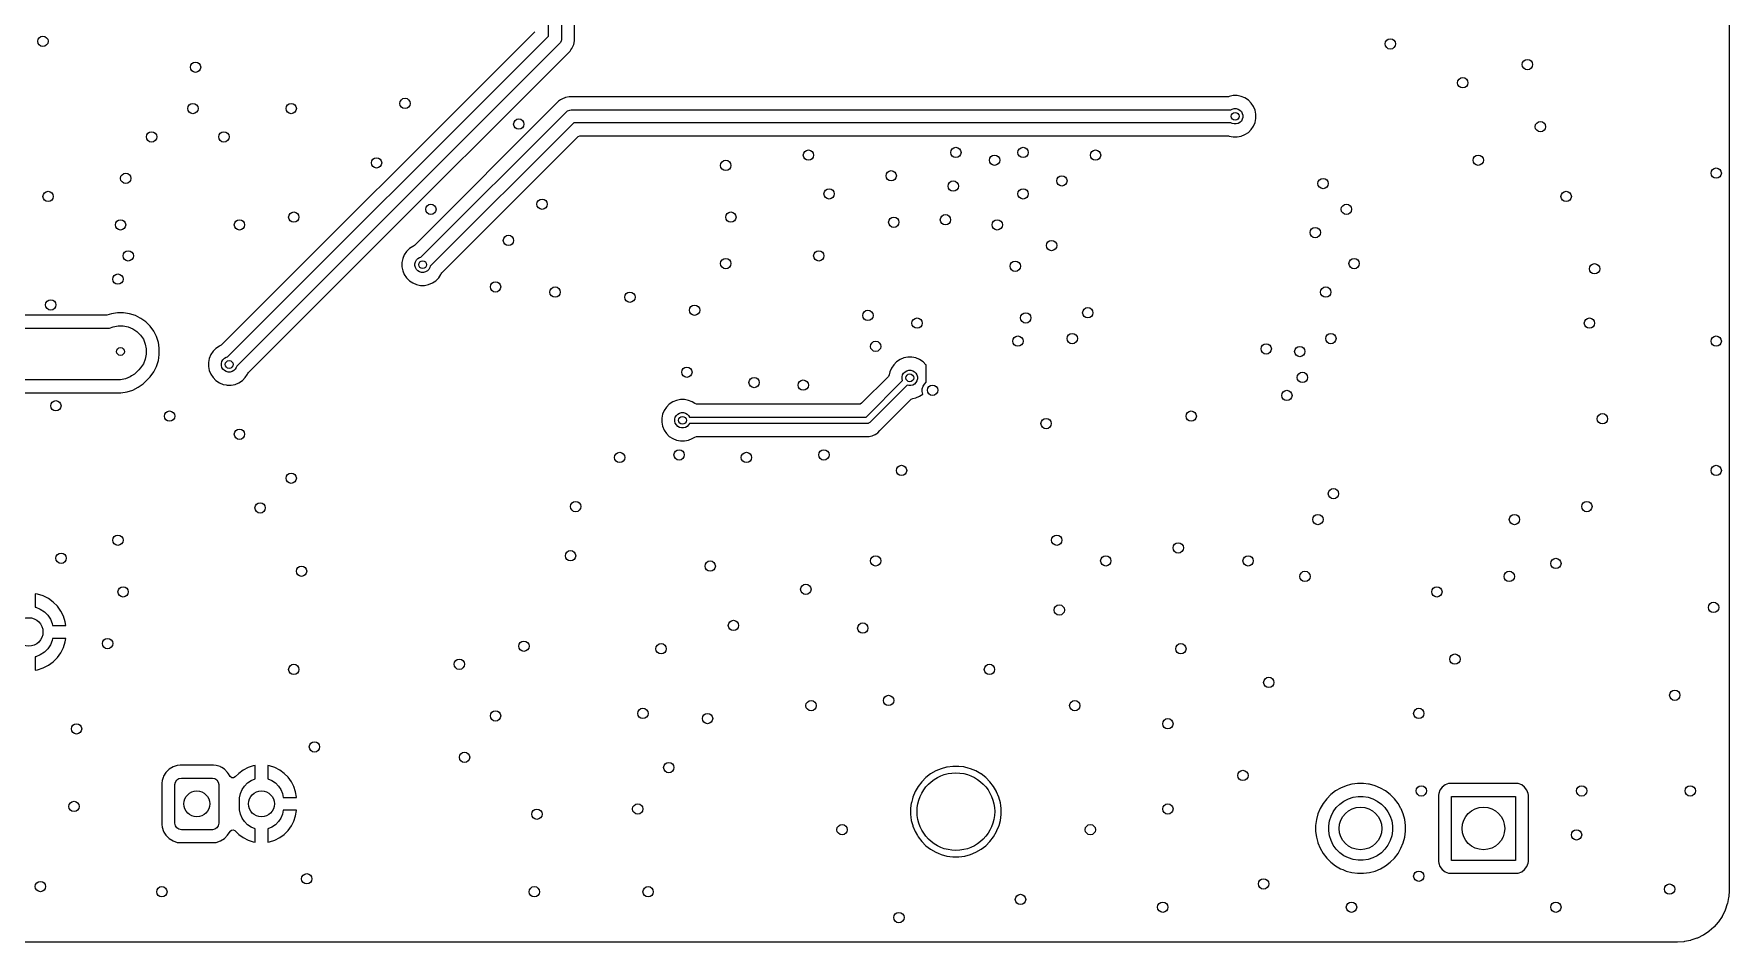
# Model space of a CAD drawing. Extents: x 2.03 to 8.88, y -5.74 to -2.97.
# Drawn here: x 6.297 to 8.878, y -5.738 to -4.355 of the extents above; entities that cross this region are included whole.
import ezdxf

# ---------------------------------------------------------------- set-up
doc = ezdxf.new("R2010")
doc.units = 0
doc.header["$MEASUREMENT"] = 0
doc.layers.add('BLACK', color=7, linetype='CONTINUOUS')

msp = doc.modelspace()

# ---------------------------------------------------------------- linework, layer by layer
at = {"layer": 'BLACK', "linetype": 'CONTINUOUS'}
for p, q in [((8.8779, -3.0513), (8.8779, -5.6593)), ((7.0807, -4.3581), (7.0807, -4.2402)), ((7.1004, -4.2442), (7.1004, -4.3622)), ((7.1201, -4.3651), (7.1201, -4.2544)), ((7.0596, -4.3514), (6.5821, -4.8289)), ((6.592, -4.8468), (7.0807, -4.3581)), ((7.0975, -4.3692), (6.606, -4.8607)), ((6.7913, -4.7032), (7.1135, -4.381)), ((7.0987, -4.3677), (7.0975, -4.3692)), ((7.0997, -4.3653), (7.0987, -4.3677)), ((7.1002, -4.3641), (7.0997, -4.3653)), ((7.1004, -4.3622), (7.1002, -4.3641)), ((7.1135, -4.381), (7.1149, -4.3789)), ((7.1149, -4.3789), (7.1161, -4.3772)), ((7.1161, -4.3772), (7.1164, -4.3766)), ((7.1164, -4.3766), (7.1167, -4.3762)), ((7.1167, -4.3762), (7.119, -4.3708)), ((7.119, -4.3708), (7.1201, -4.3651)), ((7.0961, -4.4574), (6.8766, -4.6769)), ((7.099, -4.4554), (7.0961, -4.4574)), ((7.0961, -4.4574), (7.0961, -4.4574)), ((7.101, -4.4541), (7.099, -4.4554)), ((7.1063, -4.4519), (7.101, -4.4541)), ((7.101, -4.4541), (7.101, -4.4541)), ((7.1121, -4.4508), (7.1063, -4.4519)), ((7.1063, -4.4519), (7.1063, -4.4519)), ((8.114, -4.4508), (7.1121, -4.4508)), ((8.1159, -4.4504), (8.114, -4.4508)), ((8.1168, -4.45), (8.1159, -4.4504)), ((8.1229, -4.4488), (8.1168, -4.45)), ((8.1168, -4.45), (8.1168, -4.45)), ((8.1168, -4.45), (8.1168, -4.45)), ((8.1168, -4.45), (8.1168, -4.45)), ((8.1291, -4.4488), (8.1229, -4.4488)), ((8.1229, -4.4488), (8.1229, -4.4488)), ((8.1352, -4.45), (8.1291, -4.4488)), ((8.1291, -4.4488), (8.1291, -4.4488)), ((8.1409, -4.4524), (8.1352, -4.45)), ((8.1352, -4.45), (8.1352, -4.45)), ((8.1461, -4.4558), (8.1409, -4.4524)), ((8.1409, -4.4524), (8.1409, -4.4524)), ((8.1505, -4.4602), (8.1461, -4.4558)), ((8.1461, -4.4558), (8.1461, -4.4558)), ((8.1539, -4.4654), (8.1505, -4.4602)), ((8.1505, -4.4602), (8.1505, -4.4602)), ((6.8865, -4.6948), (7.108, -4.4734)), ((7.119, -4.4902), (6.9004, -4.7088)), ((7.108, -4.4734), (7.1095, -4.4721)), ((7.1095, -4.4721), (7.1129, -4.4707)), ((7.1129, -4.4707), (7.113, -4.4707)), ((7.113, -4.4707), (7.115, -4.4705)), ((7.115, -4.4705), (8.1196, -4.4705)), ((8.1196, -4.4902), (7.119, -4.4902)), ((8.1196, -4.4705), (8.1215, -4.4694)), ((8.1215, -4.4912), (8.1196, -4.4902)), ((8.1215, -4.4694), (8.1244, -4.4686)), ((8.1244, -4.4686), (8.1275, -4.4686)), ((8.1275, -4.4686), (8.1305, -4.4694)), ((8.1305, -4.4694), (8.1332, -4.4709)), ((8.1332, -4.4897), (8.1305, -4.4912)), ((8.1332, -4.4709), (8.1354, -4.4731)), ((8.1354, -4.4875), (8.1332, -4.4897)), ((8.1354, -4.4731), (8.1369, -4.4758)), ((8.1369, -4.4848), (8.1354, -4.4875)), ((8.1369, -4.4758), (8.1377, -4.4788)), ((8.1377, -4.4819), (8.1369, -4.4848)), ((8.1377, -4.4788), (8.1377, -4.4819)), ((8.1542, -4.4662), (8.1539, -4.4654)), ((8.1539, -4.4654), (8.1539, -4.4654)), ((8.1539, -4.4952), (8.1563, -4.4895)), ((8.1563, -4.4711), (8.1542, -4.4662)), ((8.1569, -4.4742), (8.1563, -4.4711)), ((8.1563, -4.4895), (8.1575, -4.4834)), ((8.1575, -4.4772), (8.1569, -4.4742)), ((8.1575, -4.4834), (8.1575, -4.4772)), ((8.1575, -4.4772), (8.1575, -4.4772)), ((8.1575, -4.4772), (8.1575, -4.4772)), ((6.9183, -4.7187), (7.1258, -4.5113)), ((7.1258, -4.5113), (7.1282, -4.51)), ((7.1282, -4.51), (7.1292, -4.5099)), ((7.1292, -4.5099), (8.114, -4.5099)), ((8.114, -4.5099), (8.1159, -4.5102)), ((8.1159, -4.5102), (8.1168, -4.5106)), ((8.1168, -4.5106), (8.1168, -4.5106)), ((8.1168, -4.5106), (8.1168, -4.5106)), ((8.1168, -4.5106), (8.1229, -4.5118)), ((8.1244, -4.492), (8.1215, -4.4912)), ((8.1229, -4.5118), (8.1229, -4.5118)), ((8.1229, -4.5118), (8.1229, -4.5118)), ((8.1229, -4.5118), (8.1291, -4.5118)), ((8.1275, -4.492), (8.1244, -4.492)), ((8.1305, -4.4912), (8.1275, -4.492)), ((8.1291, -4.5118), (8.1352, -4.5106)), ((8.1291, -4.5118), (8.1291, -4.5118)), ((8.1352, -4.5106), (8.1409, -4.5082)), ((8.1409, -4.5082), (8.1461, -4.5048)), ((8.1461, -4.5048), (8.1505, -4.5004)), ((8.1505, -4.5004), (8.1539, -4.4952)), ((6.861, -4.6914), (6.8587, -4.6971)), ((6.8645, -4.6862), (6.861, -4.6914)), ((6.861, -4.6914), (6.861, -4.6914)), ((6.8689, -4.6818), (6.8645, -4.6862)), ((6.8645, -4.6862), (6.8645, -4.6862)), ((6.874, -4.6784), (6.8689, -4.6818)), ((6.8689, -4.6818), (6.8689, -4.6818)), ((6.875, -4.678), (6.874, -4.6784)), ((6.874, -4.6784), (6.874, -4.6784)), ((6.8766, -4.6769), (6.875, -4.678)), ((6.8818, -4.6969), (6.8845, -4.6954)), ((6.8845, -4.6954), (6.8865, -4.6948)), ((6.6239, -4.8707), (6.7913, -4.7032)), ((6.8587, -4.6971), (6.8575, -4.7032)), ((6.8575, -4.7032), (6.8575, -4.7094)), ((6.8575, -4.7094), (6.8587, -4.7155)), ((6.8587, -4.6971), (6.8587, -4.6971)), ((6.8587, -4.7155), (6.8587, -4.7155)), ((6.8587, -4.7155), (6.861, -4.7212)), ((6.861, -4.7212), (6.861, -4.7212)), ((6.861, -4.7212), (6.8645, -4.7264)), ((6.8773, -4.7048), (6.8781, -4.7018)), ((6.8773, -4.7078), (6.8773, -4.7048)), ((6.8781, -4.7108), (6.8773, -4.7078)), ((6.8781, -4.7018), (6.8796, -4.6991)), ((6.8796, -4.7135), (6.8781, -4.7108)), ((6.8796, -4.6991), (6.8818, -4.6969)), ((6.8818, -4.7157), (6.8796, -4.7135)), ((6.8845, -4.7172), (6.8818, -4.7157)), ((6.8874, -4.718), (6.8845, -4.7172)), ((6.8905, -4.718), (6.8874, -4.718)), ((6.8935, -4.7172), (6.8905, -4.718)), ((6.8962, -4.7157), (6.8935, -4.7172)), ((6.8983, -4.7135), (6.8962, -4.7157)), ((6.8999, -4.7108), (6.8983, -4.7135)), ((6.9004, -4.7088), (6.8999, -4.7108)), ((6.9135, -4.7264), (6.9169, -4.7212)), ((6.9169, -4.7212), (6.9173, -4.7203)), ((6.9173, -4.7203), (6.9183, -4.7187)), ((6.8645, -4.7264), (6.8645, -4.7264)), ((6.8645, -4.7264), (6.8689, -4.7308)), ((6.8689, -4.7308), (6.8689, -4.7308)), ((6.8689, -4.7308), (6.874, -4.7342)), ((6.874, -4.7342), (6.874, -4.7342)), ((6.874, -4.7342), (6.8798, -4.7366)), ((6.8798, -4.7366), (6.8798, -4.7366)), ((6.8798, -4.7366), (6.8859, -4.7378)), ((6.8859, -4.7378), (6.8859, -4.7378)), ((6.8859, -4.7378), (6.8859, -4.7378)), ((6.8859, -4.7378), (6.8921, -4.7378)), ((6.8921, -4.7378), (6.8982, -4.7366)), ((6.8921, -4.7378), (6.8921, -4.7378)), ((6.8982, -4.7366), (6.9039, -4.7342)), ((6.9039, -4.7342), (6.9091, -4.7308)), ((6.9091, -4.7308), (6.9135, -4.7264)), ((6.4069, -4.7834), (6.06, -4.7834)), ((6.4084, -4.7832), (6.4069, -4.7834)), ((6.4153, -4.781), (6.4084, -4.7832)), ((6.4245, -4.7795), (6.4153, -4.781)), ((6.4177, -4.8009), (6.4253, -4.7994)), ((6.4338, -4.7795), (6.4245, -4.7795)), ((6.4245, -4.7795), (6.4245, -4.7795)), ((6.4253, -4.7994), (6.433, -4.7994)), ((6.433, -4.7994), (6.4406, -4.8009)), ((6.443, -4.781), (6.4338, -4.7795)), ((6.4338, -4.7795), (6.4338, -4.7795)), ((6.4518, -4.7838), (6.443, -4.781)), ((6.4592, -4.7876), (6.4518, -4.7838)), ((6.4518, -4.7838), (6.4518, -4.7838)), ((6.4601, -4.7881), (6.4592, -4.7876)), ((6.4676, -4.7935), (6.4601, -4.7881)), ((6.4742, -4.8001), (6.4676, -4.7935)), ((6.0498, -4.8031), (6.4123, -4.8031)), ((6.4123, -4.8031), (6.4177, -4.8009)), ((6.4406, -4.8009), (6.4477, -4.8039)), ((6.4477, -4.8039), (6.4541, -4.8081)), ((6.4541, -4.8081), (6.4596, -4.8136)), ((6.4596, -4.8136), (6.4639, -4.82)), ((6.4639, -4.82), (6.4668, -4.8272)), ((6.4797, -4.8076), (6.4742, -4.8001)), ((6.4807, -4.8097), (6.4797, -4.8076)), ((6.4839, -4.8159), (6.4807, -4.8097)), ((6.4868, -4.8247), (6.4839, -4.8159)), ((6.4839, -4.8159), (6.4839, -4.8159)), ((6.4874, -4.8286), (6.4868, -4.8247)), ((6.4668, -4.85), (6.4639, -4.8571)), ((6.4668, -4.8272), (6.4683, -4.8347)), ((6.4683, -4.8424), (6.4668, -4.85)), ((6.4683, -4.8347), (6.4683, -4.8424)), ((6.4868, -4.8524), (6.4874, -4.8484)), ((6.4882, -4.8339), (6.4874, -4.8286)), ((6.4874, -4.8484), (6.4882, -4.8432)), ((6.4882, -4.8432), (6.4882, -4.8339)), ((6.5642, -4.8491), (6.563, -4.8552)), ((6.5666, -4.8433), (6.5642, -4.8491)), ((6.5642, -4.8491), (6.5642, -4.8491)), ((6.57, -4.8382), (6.5666, -4.8433)), ((6.5666, -4.8433), (6.5666, -4.8433)), ((6.5744, -4.8338), (6.57, -4.8382)), ((6.57, -4.8382), (6.57, -4.8382)), ((6.5796, -4.8303), (6.5744, -4.8338)), ((6.5744, -4.8338), (6.5744, -4.8338)), ((6.5805, -4.83), (6.5796, -4.8303)), ((6.5796, -4.8303), (6.5796, -4.8303)), ((6.5821, -4.8289), (6.5805, -4.83)), ((6.5836, -4.8537), (6.5851, -4.8511)), ((6.5851, -4.8511), (6.5873, -4.8489)), ((6.5873, -4.8489), (6.59, -4.8474)), ((6.59, -4.8474), (6.592, -4.8468)), ((7.6158, -4.8508), (7.6106, -4.8543)), ((7.6215, -4.8484), (7.6158, -4.8508)), ((7.6158, -4.8508), (7.6158, -4.8508)), ((7.6276, -4.8472), (7.6215, -4.8484)), ((7.6215, -4.8484), (7.6215, -4.8484)), ((7.6338, -4.8472), (7.6276, -4.8472)), ((7.6276, -4.8472), (7.6276, -4.8472)), ((7.6399, -4.8484), (7.6338, -4.8472)), ((7.6338, -4.8472), (7.6338, -4.8472)), ((7.6456, -4.8508), (7.6399, -4.8484)), ((7.6399, -4.8484), (7.6399, -4.8484)), ((7.6508, -4.8543), (7.6456, -4.8508)), ((7.6456, -4.8508), (7.6456, -4.8508)), ((6.4438, -4.8772), (6.4366, -4.8802)), ((6.4459, -4.8758), (6.4438, -4.8772)), ((6.4502, -4.873), (6.4459, -4.8758)), ((6.453, -4.8704), (6.4502, -4.873)), ((6.457, -4.8664), (6.453, -4.8704)), ((6.4596, -4.8636), (6.457, -4.8664)), ((6.4639, -4.8571), (6.4596, -4.8636)), ((6.4637, -4.8876), (6.4742, -4.8771)), ((6.4742, -4.8771), (6.4797, -4.8695)), ((6.4797, -4.8695), (6.4839, -4.8613)), ((6.4839, -4.8613), (6.4859, -4.8552)), ((6.4859, -4.8552), (6.4868, -4.8524)), ((6.563, -4.8552), (6.563, -4.8614)), ((6.563, -4.8614), (6.5642, -4.8675)), ((6.5642, -4.8675), (6.5642, -4.8675)), ((6.5642, -4.8675), (6.5666, -4.8732)), ((6.5666, -4.8732), (6.5666, -4.8732)), ((6.5666, -4.8732), (6.57, -4.8784)), ((6.5828, -4.8567), (6.5836, -4.8537)), ((6.5828, -4.8598), (6.5828, -4.8567)), ((6.5836, -4.8628), (6.5828, -4.8598)), ((6.5851, -4.8655), (6.5836, -4.8628)), ((6.5873, -4.8676), (6.5851, -4.8655)), ((6.59, -4.8692), (6.5873, -4.8676)), ((6.5929, -4.87), (6.59, -4.8692)), ((6.596, -4.87), (6.5929, -4.87)), ((6.599, -4.8692), (6.596, -4.87)), ((6.6017, -4.8676), (6.599, -4.8692)), ((6.6039, -4.8655), (6.6017, -4.8676)), ((6.6054, -4.8628), (6.6039, -4.8655)), ((6.606, -4.8607), (6.6054, -4.8628)), ((6.619, -4.8784), (6.6224, -4.8732)), ((6.6224, -4.8732), (6.6228, -4.8723)), ((6.6228, -4.8723), (6.6239, -4.8707)), ((7.5982, -4.8764), (7.5574, -4.9173)), ((7.5983, -4.8764), (7.5982, -4.8764)), ((7.5995, -4.8739), (7.5983, -4.8764)), ((7.6004, -4.8695), (7.5995, -4.8739)), ((7.6028, -4.8638), (7.6004, -4.8695)), ((7.6004, -4.8695), (7.6004, -4.8695)), ((7.6062, -4.8587), (7.6028, -4.8638)), ((7.6028, -4.8638), (7.6028, -4.8638)), ((7.6106, -4.8543), (7.6062, -4.8587)), ((7.6062, -4.8587), (7.6062, -4.8587)), ((7.6106, -4.8543), (7.6106, -4.8543)), ((7.619, -4.8772), (7.6198, -4.8742)), ((7.619, -4.8803), (7.619, -4.8772)), ((7.6198, -4.8742), (7.6213, -4.8716)), ((7.6213, -4.8716), (7.6235, -4.8694)), ((7.6235, -4.8694), (7.6262, -4.8678)), ((7.6262, -4.8678), (7.6292, -4.867)), ((7.6292, -4.867), (7.6323, -4.867)), ((7.6323, -4.867), (7.6352, -4.8678)), ((7.6352, -4.8678), (7.6379, -4.8694)), ((7.6379, -4.8694), (7.6401, -4.8716)), ((7.6401, -4.8716), (7.6416, -4.8742)), ((7.6416, -4.8742), (7.6424, -4.8772)), ((7.6424, -4.8772), (7.6424, -4.8803)), ((7.6552, -4.8587), (7.6508, -4.8543)), ((7.6508, -4.8543), (7.6508, -4.8543)), ((7.6552, -4.8587), (7.6552, -4.8587)), ((7.6555, -4.8591), (7.6552, -4.8587)), ((7.6555, -4.8854), (7.6555, -4.8591)), ((6.0288, -4.9016), (6.4298, -4.9016)), ((6.4252, -4.8819), (6.0335, -4.8819)), ((6.4291, -4.8817), (6.4252, -4.8819)), ((6.4366, -4.8802), (6.4291, -4.8817)), ((6.4298, -4.9016), (6.439, -4.9001)), ((6.439, -4.9001), (6.4479, -4.8973)), ((6.4479, -4.8973), (6.4562, -4.893)), ((6.4562, -4.893), (6.4637, -4.8876)), ((6.57, -4.8784), (6.57, -4.8784)), ((6.57, -4.8784), (6.5744, -4.8827)), ((6.5744, -4.8827), (6.5744, -4.8827)), ((6.5744, -4.8827), (6.5796, -4.8862)), ((6.5796, -4.8862), (6.5796, -4.8862)), ((6.5796, -4.8862), (6.5853, -4.8886)), ((6.5853, -4.8886), (6.5853, -4.8886)), ((6.5853, -4.8886), (6.5899, -4.8895)), ((6.5899, -4.8895), (6.5914, -4.8898)), ((6.5914, -4.8898), (6.5914, -4.8898)), ((6.5914, -4.8898), (6.5914, -4.8898)), ((6.5914, -4.8898), (6.5976, -4.8898)), ((6.5976, -4.8898), (6.6037, -4.8886)), ((6.5976, -4.8898), (6.5976, -4.8898)), ((6.6037, -4.8886), (6.6094, -4.8862)), ((6.6094, -4.8862), (6.6146, -4.8827)), ((6.6146, -4.8827), (6.619, -4.8784)), ((7.5641, -4.9384), (7.6197, -4.8828)), ((7.6266, -4.8898), (7.5696, -4.9468)), ((7.6197, -4.8828), (7.619, -4.8803)), ((7.6292, -4.8905), (7.6266, -4.8898)), ((7.6323, -4.8905), (7.6292, -4.8905)), ((7.6352, -4.8897), (7.6323, -4.8905)), ((7.6379, -4.8881), (7.6352, -4.8897)), ((7.6401, -4.8859), (7.6379, -4.8881)), ((7.6416, -4.8833), (7.6401, -4.8859)), ((7.6424, -4.8803), (7.6416, -4.8833)), ((7.6456, -4.9067), (7.6507, -4.9033)), ((7.6497, -4.8956), (7.6508, -4.8916)), ((7.6497, -4.8997), (7.6497, -4.8956)), ((7.6507, -4.9033), (7.6497, -4.8997)), ((7.6508, -4.8916), (7.6529, -4.8881)), ((7.6529, -4.8881), (7.6555, -4.8854)), ((7.2567, -4.9284), (7.2543, -4.9341)), ((7.2602, -4.9232), (7.2567, -4.9284)), ((7.2567, -4.9284), (7.2567, -4.9284)), ((7.2646, -4.9188), (7.2602, -4.9232)), ((7.2602, -4.9232), (7.2602, -4.9232)), ((7.2697, -4.9154), (7.2646, -4.9188)), ((7.2646, -4.9188), (7.2646, -4.9188)), ((7.2755, -4.913), (7.2697, -4.9154)), ((7.2697, -4.9154), (7.2697, -4.9154)), ((7.2815, -4.9118), (7.2755, -4.913)), ((7.2755, -4.913), (7.2755, -4.913)), ((7.2877, -4.9118), (7.2815, -4.9118)), ((7.2815, -4.9118), (7.2815, -4.9118)), ((7.2938, -4.913), (7.2877, -4.9118)), ((7.2877, -4.9118), (7.2877, -4.9118)), ((7.2996, -4.9154), (7.2938, -4.913)), ((7.2938, -4.913), (7.2938, -4.913)), ((7.3033, -4.9179), (7.2996, -4.9154)), ((7.2996, -4.9154), (7.2996, -4.9154)), ((7.3034, -4.9179), (7.3033, -4.9179)), ((7.306, -4.9187), (7.3034, -4.9179)), ((7.5539, -4.9187), (7.306, -4.9187)), ((7.555, -4.9186), (7.5539, -4.9187)), ((7.5574, -4.9173), (7.555, -4.9186)), ((7.5853, -4.959), (7.633, -4.9113)), ((7.633, -4.9113), (7.6354, -4.9099)), ((7.6354, -4.9099), (7.6355, -4.9099)), ((7.6355, -4.9099), (7.6399, -4.909)), ((7.6399, -4.909), (7.6456, -4.9067)), ((7.2543, -4.9341), (7.2531, -4.9402)), ((7.2531, -4.9402), (7.2531, -4.9464)), ((7.2531, -4.9464), (7.2543, -4.9525)), ((7.2543, -4.9341), (7.2543, -4.9341)), ((7.2543, -4.9525), (7.2543, -4.9525)), ((7.2543, -4.9525), (7.2567, -4.9582)), ((7.2729, -4.9418), (7.2737, -4.9388)), ((7.2729, -4.9448), (7.2729, -4.9418)), ((7.2737, -4.9478), (7.2729, -4.9448)), ((7.2737, -4.9388), (7.2753, -4.9361)), ((7.2753, -4.9505), (7.2737, -4.9478)), ((7.2753, -4.9361), (7.2775, -4.9339)), ((7.2775, -4.9527), (7.2753, -4.9505)), ((7.2775, -4.9339), (7.2801, -4.9324)), ((7.2801, -4.9542), (7.2775, -4.9527)), ((7.2801, -4.9324), (7.2831, -4.9316)), ((7.2831, -4.955), (7.2801, -4.9542)), ((7.2831, -4.9316), (7.2862, -4.9316)), ((7.2862, -4.9316), (7.2892, -4.9324)), ((7.2892, -4.9542), (7.2862, -4.955)), ((7.2892, -4.9324), (7.2918, -4.9339)), ((7.2918, -4.9527), (7.2892, -4.9542)), ((7.2918, -4.9339), (7.294, -4.9361)), ((7.294, -4.9505), (7.2918, -4.9527)), ((7.294, -4.9361), (7.2953, -4.9384)), ((7.2953, -4.9482), (7.294, -4.9505)), ((7.2953, -4.9384), (7.5641, -4.9384)), ((7.5661, -4.9482), (7.2953, -4.9482)), ((7.5671, -4.9481), (7.5661, -4.9482)), ((7.5678, -4.9478), (7.5671, -4.9481)), ((7.5671, -4.9481), (7.5671, -4.9481)), ((7.5689, -4.9474), (7.5678, -4.9478)), ((7.5696, -4.9468), (7.5689, -4.9474)), ((7.5689, -4.9474), (7.5689, -4.9474)), ((7.2567, -4.9582), (7.2567, -4.9582)), ((7.2567, -4.9582), (7.2602, -4.9634)), ((7.2602, -4.9634), (7.2602, -4.9634)), ((7.2602, -4.9634), (7.2646, -4.9678)), ((7.2646, -4.9678), (7.2646, -4.9678)), ((7.2646, -4.9678), (7.2697, -4.9712)), ((7.2697, -4.9712), (7.2697, -4.9712)), ((7.2697, -4.9712), (7.2755, -4.9736)), ((7.2755, -4.9736), (7.2755, -4.9736)), ((7.2755, -4.9736), (7.2815, -4.9748)), ((7.2815, -4.9748), (7.2815, -4.9748)), ((7.2815, -4.9748), (7.2815, -4.9748)), ((7.2815, -4.9748), (7.2877, -4.9748)), ((7.2862, -4.955), (7.2831, -4.955)), ((7.2877, -4.9748), (7.2938, -4.9736)), ((7.2877, -4.9748), (7.2877, -4.9748)), ((7.2938, -4.9736), (7.2996, -4.9712)), ((7.2996, -4.9712), (7.3033, -4.9688)), ((7.3033, -4.9688), (7.3059, -4.9679)), ((7.3059, -4.9679), (7.306, -4.9679)), ((7.306, -4.9679), (7.5686, -4.9679)), ((7.5686, -4.9679), (7.5728, -4.9671)), ((7.5686, -4.9679), (7.5686, -4.9679)), ((7.5728, -4.9671), (7.5733, -4.967)), ((7.5733, -4.967), (7.5746, -4.9664)), ((7.5746, -4.9664), (7.5778, -4.9651)), ((7.5778, -4.9651), (7.5806, -4.9632)), ((7.5806, -4.9632), (7.5818, -4.9624)), ((7.5818, -4.9624), (7.5853, -4.959)), ((7.5853, -4.959), (7.5853, -4.959)), ((6.3028, -5.2081), (6.2992, -5.2075)), ((6.2992, -5.2075), (6.2992, -5.2278)), ((6.3113, -5.2109), (6.3028, -5.2081)), ((6.3193, -5.215), (6.3113, -5.2109)), ((6.2992, -5.2278), (6.3003, -5.228)), ((6.3003, -5.228), (6.307, -5.2308)), ((6.307, -5.2308), (6.3132, -5.2349)), ((6.3132, -5.2349), (6.3184, -5.2401)), ((6.3266, -5.2203), (6.3193, -5.215)), ((6.333, -5.2266), (6.3266, -5.2203)), ((6.3383, -5.2339), (6.333, -5.2266)), ((6.3424, -5.2419), (6.3383, -5.2339)), ((6.3184, -5.2401), (6.3224, -5.2462)), ((6.3224, -5.2462), (6.3253, -5.253)), ((6.3253, -5.253), (6.3258, -5.2559)), ((6.3258, -5.2559), (6.346, -5.2559)), ((6.3451, -5.2505), (6.3424, -5.2419)), ((6.346, -5.2559), (6.3451, -5.2505)), ((6.3224, -5.2853), (6.3184, -5.2914)), ((6.3253, -5.2785), (6.3224, -5.2853)), ((6.3258, -5.2756), (6.3253, -5.2785)), ((6.346, -5.2756), (6.3258, -5.2756)), ((6.3383, -5.2976), (6.3424, -5.2896)), ((6.3424, -5.2896), (6.3451, -5.281)), ((6.3451, -5.281), (6.346, -5.2756)), ((6.3003, -5.3035), (6.2992, -5.3037)), ((6.2992, -5.3037), (6.2992, -5.324)), ((6.307, -5.3007), (6.3003, -5.3035)), ((6.3132, -5.2966), (6.307, -5.3007)), ((6.3184, -5.2914), (6.3132, -5.2966)), ((6.3193, -5.3165), (6.3266, -5.3112)), ((6.3266, -5.3112), (6.333, -5.3049)), ((6.333, -5.3049), (6.3383, -5.2976)), ((6.2992, -5.324), (6.3028, -5.3234)), ((6.3028, -5.3234), (6.3113, -5.3206)), ((6.3113, -5.3206), (6.3193, -5.3165)), ((6.5156, -5.4689), (6.5091, -5.4711)), ((6.5197, -5.4685), (6.5156, -5.4689)), ((6.5156, -5.4689), (6.5156, -5.4689)), ((6.5709, -5.4685), (6.5197, -5.4685)), ((6.5197, -5.4685), (6.5197, -5.4685)), ((6.5749, -5.4689), (6.5709, -5.4685)), ((6.5809, -5.4709), (6.5749, -5.4689)), ((6.5749, -5.4689), (6.5749, -5.4689)), ((6.5815, -5.4711), (6.5809, -5.4709)), ((6.6313, -5.4698), (6.6233, -5.4724)), ((6.6339, -5.4694), (6.6313, -5.4698)), ((6.6339, -5.4897), (6.6339, -5.4694)), ((6.6339, -5.4694), (6.6339, -5.4694)), ((6.6561, -5.4698), (6.6535, -5.4694)), ((6.6535, -5.4694), (6.6535, -5.4897)), ((6.6641, -5.4724), (6.6561, -5.4698)), ((7.6963, -5.4705), (7.6877, -5.4716)), ((7.7053, -5.4705), (7.6963, -5.4705)), ((7.6963, -5.4705), (7.6963, -5.4705)), ((7.7128, -5.4714), (7.7053, -5.4705)), ((7.7053, -5.4705), (7.7053, -5.4705)), ((6.4925, -5.492), (6.4921, -5.4961)), ((6.4921, -5.4961), (6.4921, -5.5591)), ((6.494, -5.4874), (6.4925, -5.492)), ((6.4925, -5.492), (6.4925, -5.492)), ((6.4925, -5.492), (6.4925, -5.492)), ((6.4947, -5.4855), (6.494, -5.4874)), ((6.4983, -5.4796), (6.4947, -5.4855)), ((6.4947, -5.4855), (6.4947, -5.4855)), ((6.5032, -5.4747), (6.4983, -5.4796)), ((6.5091, -5.4711), (6.5032, -5.4747)), ((6.5091, -5.4711), (6.5091, -5.4711)), ((6.5118, -5.498), (6.5126, -5.4943)), ((6.5126, -5.4943), (6.5147, -5.4911)), ((6.5147, -5.4911), (6.5179, -5.4889)), ((6.5179, -5.4889), (6.5217, -5.4882)), ((6.5217, -5.4882), (6.5689, -5.4882)), ((6.5689, -5.4882), (6.5727, -5.4889)), ((6.5727, -5.4889), (6.5759, -5.4911)), ((6.5759, -5.4911), (6.578, -5.4943)), ((6.578, -5.4943), (6.5787, -5.498)), ((6.5836, -5.4724), (6.5815, -5.4711)), ((6.5815, -5.4711), (6.5815, -5.4711)), ((6.5873, -5.4747), (6.5836, -5.4724)), ((6.5922, -5.4796), (6.5873, -5.4747)), ((6.5935, -5.4816), (6.5922, -5.4796)), ((6.596, -5.4857), (6.5935, -5.4816)), ((6.5962, -5.4861), (6.596, -5.4857)), ((6.5985, -5.4877), (6.5962, -5.4861)), ((6.6012, -5.4879), (6.5985, -5.4877)), ((6.6036, -5.4866), (6.6012, -5.4879)), ((6.6091, -5.4811), (6.6036, -5.4866)), ((6.6158, -5.4762), (6.6091, -5.4811)), ((6.6233, -5.4724), (6.6158, -5.4762)), ((6.6178, -5.5004), (6.6225, -5.4958)), ((6.6225, -5.4958), (6.6279, -5.4921)), ((6.6279, -5.4921), (6.6339, -5.4897)), ((6.6535, -5.4897), (6.6595, -5.4921)), ((6.6595, -5.4921), (6.6649, -5.4958)), ((6.6716, -5.4762), (6.6641, -5.4724)), ((6.6649, -5.4958), (6.6696, -5.5004)), ((6.6783, -5.4811), (6.6716, -5.4762)), ((6.6842, -5.487), (6.6783, -5.4811)), ((6.6783, -5.4811), (6.6783, -5.4811)), ((6.6892, -5.4938), (6.6842, -5.487)), ((6.6842, -5.487), (6.6842, -5.487)), ((6.693, -5.5013), (6.6892, -5.4938)), ((7.6489, -5.4938), (7.6434, -5.501)), ((7.6552, -5.4874), (7.6489, -5.4938)), ((7.6624, -5.4819), (7.6552, -5.4874)), ((7.6702, -5.4774), (7.6624, -5.4819)), ((7.6786, -5.474), (7.6702, -5.4774)), ((7.6702, -5.4774), (7.6702, -5.4774)), ((7.6868, -5.4718), (7.6786, -5.474)), ((7.6873, -5.4716), (7.6868, -5.4718)), ((7.6877, -5.4716), (7.6873, -5.4716)), ((7.7143, -5.4716), (7.7128, -5.4714)), ((7.7195, -5.473), (7.7143, -5.4716)), ((7.723, -5.474), (7.7195, -5.473)), ((7.7313, -5.4774), (7.723, -5.474)), ((7.7386, -5.4816), (7.7313, -5.4774)), ((7.7313, -5.4774), (7.7313, -5.4774)), ((7.7392, -5.4819), (7.7386, -5.4816)), ((7.7463, -5.4874), (7.7392, -5.4819)), ((7.7527, -5.4938), (7.7463, -5.4874)), ((7.7463, -5.4874), (7.7463, -5.4874)), ((7.7582, -5.501), (7.7527, -5.4938)), ((7.7527, -5.4938), (7.7527, -5.4938)), ((8.3124, -5.4965), (8.304, -5.4976)), ((8.3214, -5.4965), (8.3124, -5.4965)), ((8.3124, -5.4965), (8.3124, -5.4965)), ((8.3288, -5.4975), (8.3214, -5.4965)), ((8.3214, -5.4965), (8.3214, -5.4965)), ((8.451, -5.4968), (8.4457, -5.4988)), ((8.4533, -5.4965), (8.451, -5.4968)), ((8.5545, -5.4965), (8.4533, -5.4965)), ((8.4533, -5.4965), (8.4533, -5.4965)), ((8.5569, -5.4968), (8.5545, -5.4965)), ((8.5545, -5.4965), (8.5545, -5.4965)), ((8.5545, -5.4965), (8.5545, -5.4965)), ((8.5545, -5.4965), (8.5545, -5.4965)), ((8.5622, -5.4988), (8.5569, -5.4968)), ((8.5569, -5.4968), (8.5569, -5.4968)), ((6.5118, -5.5571), (6.5118, -5.498)), ((6.5787, -5.498), (6.5787, -5.5571)), ((6.6102, -5.5217), (6.6104, -5.5184)), ((6.6102, -5.5335), (6.6102, -5.5217)), ((6.6104, -5.5184), (6.6117, -5.5119)), ((6.6117, -5.5119), (6.6142, -5.5059)), ((6.6142, -5.5059), (6.6178, -5.5004)), ((6.6696, -5.5004), (6.6732, -5.5059)), ((6.6732, -5.5059), (6.6757, -5.5119)), ((6.6757, -5.5119), (6.6769, -5.5177)), ((6.6769, -5.5177), (6.6969, -5.5177)), ((6.6955, -5.5092), (6.693, -5.5013)), ((6.6969, -5.5175), (6.6955, -5.5092)), ((6.6955, -5.5092), (6.6955, -5.5092)), ((6.6969, -5.5177), (6.6969, -5.5175)), ((7.6347, -5.5197), (7.6331, -5.5258)), ((7.6354, -5.5172), (7.6347, -5.5197)), ((7.6388, -5.5088), (7.6354, -5.5172)), ((7.6434, -5.501), (7.6388, -5.5088)), ((7.6388, -5.5088), (7.6388, -5.5088)), ((7.7627, -5.5088), (7.7582, -5.501)), ((7.7582, -5.501), (7.7582, -5.501)), ((7.7582, -5.501), (7.7582, -5.501)), ((7.7629, -5.5092), (7.7627, -5.5088)), ((7.7627, -5.5088), (7.7627, -5.5088)), ((7.7627, -5.5088), (7.7627, -5.5088)), ((7.7662, -5.5172), (7.7629, -5.5092)), ((7.7685, -5.5259), (7.7662, -5.5172)), ((8.2654, -5.5197), (8.2599, -5.5269)), ((8.2717, -5.5134), (8.2654, -5.5197)), ((8.2654, -5.5197), (8.2654, -5.5197)), ((8.2788, -5.5079), (8.2717, -5.5134)), ((8.2717, -5.5134), (8.2717, -5.5134)), ((8.2866, -5.5035), (8.2788, -5.5079)), ((8.2949, -5.5), (8.2866, -5.5035)), ((8.2866, -5.5035), (8.2866, -5.5035)), ((8.2915, -5.5234), (8.2983, -5.5199)), ((8.3016, -5.4982), (8.2949, -5.5)), ((8.2983, -5.5199), (8.3056, -5.5176)), ((8.3036, -5.4977), (8.3016, -5.4982)), ((8.304, -5.4976), (8.3036, -5.4977)), ((8.3056, -5.5176), (8.3131, -5.5164)), ((8.3131, -5.5164), (8.3208, -5.5164)), ((8.3208, -5.5164), (8.3283, -5.5176)), ((8.3283, -5.5176), (8.3356, -5.5199)), ((8.3303, -5.4977), (8.3288, -5.4975)), ((8.339, -5.5), (8.3303, -5.4977)), ((8.3356, -5.5199), (8.3424, -5.5234)), ((8.3473, -5.5035), (8.339, -5.5)), ((8.355, -5.5079), (8.3473, -5.5035)), ((8.3473, -5.5035), (8.3473, -5.5035)), ((8.3621, -5.5134), (8.355, -5.5079)), ((8.3631, -5.5144), (8.3621, -5.5134)), ((8.3621, -5.5134), (8.3621, -5.5134)), ((8.3685, -5.5197), (8.3631, -5.5144)), ((8.3739, -5.5269), (8.3685, -5.5197)), ((8.3685, -5.5197), (8.3685, -5.5197)), ((8.4358, -5.512), (8.4355, -5.5144)), ((8.4355, -5.5144), (8.4355, -5.5144)), ((8.4355, -5.5144), (8.4355, -5.5144)), ((8.4355, -5.5144), (8.4355, -5.6156)), ((8.4377, -5.5067), (8.4358, -5.512)), ((8.4411, -5.5022), (8.4377, -5.5067)), ((8.4377, -5.5067), (8.4377, -5.5067)), ((8.4457, -5.4988), (8.4411, -5.5022)), ((8.4411, -5.5022), (8.4411, -5.5022)), ((8.4457, -5.4988), (8.4457, -5.4988)), ((8.4552, -5.6137), (8.4552, -5.5162)), ((8.4552, -5.5162), (8.5527, -5.5162)), ((8.5527, -5.5162), (8.5527, -5.6137)), ((8.5667, -5.5022), (8.5622, -5.4988)), ((8.5622, -5.4988), (8.5622, -5.4988)), ((8.5701, -5.5067), (8.5667, -5.5022)), ((8.5667, -5.5022), (8.5667, -5.5022)), ((8.5711, -5.5092), (8.5701, -5.5067)), ((8.5701, -5.5067), (8.5701, -5.5067)), ((8.5721, -5.512), (8.5711, -5.5092)), ((8.5724, -5.5144), (8.5721, -5.512)), ((8.5724, -5.6156), (8.5724, -5.5144)), ((6.6104, -5.5367), (6.6102, -5.5335)), ((6.6117, -5.5432), (6.6104, -5.5367)), ((6.6142, -5.5492), (6.6117, -5.5432)), ((6.6757, -5.5432), (6.6732, -5.5492)), ((6.6769, -5.5374), (6.6757, -5.5432)), ((6.6969, -5.5374), (6.6769, -5.5374)), ((6.693, -5.5539), (6.6955, -5.5459)), ((6.6955, -5.5459), (6.6969, -5.5376)), ((6.6955, -5.5459), (6.6955, -5.5459)), ((6.6969, -5.5376), (6.6969, -5.5374)), ((7.633, -5.5259), (7.6319, -5.5349)), ((7.6319, -5.5349), (7.6319, -5.5439)), ((7.6319, -5.5439), (7.6324, -5.5479)), ((7.6324, -5.5479), (7.633, -5.5528)), ((7.6331, -5.5258), (7.633, -5.5259)), ((7.633, -5.5259), (7.633, -5.5259)), ((7.7691, -5.5302), (7.7685, -5.5259)), ((7.7685, -5.5528), (7.7697, -5.5439)), ((7.7697, -5.5346), (7.7691, -5.5302)), ((7.7697, -5.5349), (7.7697, -5.5346)), ((7.7697, -5.5439), (7.7697, -5.5349)), ((8.252, -5.5429), (8.2497, -5.5516)), ((8.2554, -5.5346), (8.252, -5.5429)), ((8.2599, -5.5269), (8.2554, -5.5346)), ((8.2554, -5.5346), (8.2554, -5.5346)), ((8.2696, -5.5536), (8.2719, -5.5463)), ((8.2719, -5.5463), (8.2754, -5.5395)), ((8.2754, -5.5395), (8.2799, -5.5333)), ((8.2799, -5.5333), (8.2853, -5.5279)), ((8.2853, -5.5279), (8.2915, -5.5234)), ((8.3424, -5.5234), (8.3486, -5.5279)), ((8.3486, -5.5279), (8.354, -5.5333)), ((8.354, -5.5333), (8.3585, -5.5395)), ((8.3585, -5.5395), (8.3619, -5.5463)), ((8.3619, -5.5463), (8.3643, -5.5536)), ((8.3784, -5.5346), (8.3739, -5.5269)), ((8.3786, -5.5352), (8.3784, -5.5346)), ((8.3784, -5.5346), (8.3784, -5.5346)), ((8.3819, -5.5429), (8.3786, -5.5352)), ((8.3842, -5.5516), (8.3819, -5.5429)), ((6.4921, -5.5591), (6.4921, -5.5591)), ((6.4921, -5.5591), (6.4925, -5.5631)), ((6.4925, -5.5631), (6.4925, -5.5631)), ((6.4925, -5.5631), (6.4947, -5.5697)), ((6.4947, -5.5697), (6.4947, -5.5697)), ((6.4947, -5.5697), (6.4952, -5.5705)), ((6.4952, -5.5705), (6.4983, -5.5755)), ((6.5126, -5.5609), (6.5118, -5.5571)), ((6.5147, -5.564), (6.5126, -5.5609)), ((6.5179, -5.5662), (6.5147, -5.564)), ((6.5217, -5.5669), (6.5179, -5.5662)), ((6.5689, -5.5669), (6.5217, -5.5669)), ((6.5727, -5.5662), (6.5689, -5.5669)), ((6.5759, -5.564), (6.5727, -5.5662)), ((6.578, -5.5609), (6.5759, -5.564)), ((6.5787, -5.5571), (6.578, -5.5609)), ((6.5922, -5.5755), (6.5959, -5.5697)), ((6.5959, -5.5697), (6.596, -5.5694)), ((6.5959, -5.5697), (6.5959, -5.5697)), ((6.596, -5.5694), (6.598, -5.5676)), ((6.598, -5.5676), (6.6008, -5.5671)), ((6.6008, -5.5671), (6.6033, -5.5682)), ((6.6033, -5.5682), (6.6036, -5.5685)), ((6.6036, -5.5685), (6.6091, -5.574)), ((6.6091, -5.574), (6.6091, -5.574)), ((6.6091, -5.574), (6.6158, -5.5789)), ((6.6178, -5.5547), (6.6142, -5.5492)), ((6.6225, -5.5593), (6.6178, -5.5547)), ((6.6279, -5.563), (6.6225, -5.5593)), ((6.6339, -5.5654), (6.6279, -5.563)), ((6.6339, -5.5857), (6.6339, -5.5654)), ((6.6595, -5.563), (6.6535, -5.5654)), ((6.6535, -5.5654), (6.6535, -5.5857)), ((6.6649, -5.5593), (6.6595, -5.563)), ((6.6696, -5.5547), (6.6649, -5.5593)), ((6.6732, -5.5492), (6.6696, -5.5547)), ((6.6716, -5.5789), (6.6783, -5.574)), ((6.6783, -5.574), (6.6842, -5.5681)), ((6.6783, -5.574), (6.6783, -5.574)), ((6.6842, -5.5681), (6.6892, -5.5613)), ((6.6842, -5.5681), (6.6842, -5.5681)), ((6.6892, -5.5613), (6.693, -5.5539)), ((7.633, -5.5528), (7.6351, -5.5606)), ((7.6351, -5.5606), (7.6354, -5.5616)), ((7.6354, -5.5616), (7.6388, -5.5699)), ((7.6388, -5.5699), (7.6388, -5.5699)), ((7.6388, -5.5699), (7.6388, -5.5699)), ((7.6388, -5.5699), (7.6388, -5.5699)), ((7.6388, -5.5699), (7.6424, -5.576)), ((7.7582, -5.5777), (7.7627, -5.5699)), ((7.7627, -5.5699), (7.7634, -5.5682)), ((7.7627, -5.5699), (7.7627, -5.5699)), ((7.7627, -5.5699), (7.7627, -5.5699)), ((7.7627, -5.5699), (7.7627, -5.5699)), ((7.7634, -5.5682), (7.7662, -5.5616)), ((7.7662, -5.5616), (7.7665, -5.5605)), ((7.7665, -5.5605), (7.7685, -5.5528)), ((8.2497, -5.5516), (8.2485, -5.5605)), ((8.2485, -5.5605), (8.2485, -5.5694)), ((8.2485, -5.5694), (8.2494, -5.576)), ((8.2497, -5.5516), (8.2497, -5.5516)), ((8.2684, -5.5611), (8.2696, -5.5536)), ((8.2684, -5.5688), (8.2684, -5.5611)), ((8.2696, -5.5763), (8.2684, -5.5688)), ((8.3643, -5.5536), (8.3655, -5.5611)), ((8.3655, -5.5688), (8.3643, -5.5763)), ((8.3655, -5.5611), (8.3655, -5.5688)), ((8.3854, -5.5605), (8.3842, -5.5516)), ((8.3842, -5.5783), (8.3854, -5.5694)), ((8.3854, -5.5694), (8.3854, -5.5605)), ((6.4983, -5.5755), (6.5032, -5.5804)), ((6.5032, -5.5804), (6.5091, -5.584)), ((6.5091, -5.584), (6.5156, -5.5862)), ((6.5156, -5.5862), (6.5197, -5.5866)), ((6.5197, -5.5866), (6.5709, -5.5866)), ((6.5709, -5.5866), (6.5749, -5.5862)), ((6.5749, -5.5862), (6.5815, -5.584)), ((6.5815, -5.584), (6.5873, -5.5804)), ((6.5873, -5.5804), (6.5922, -5.5755)), ((6.6158, -5.5789), (6.6233, -5.5827)), ((6.6233, -5.5827), (6.6313, -5.5853)), ((6.6313, -5.5853), (6.6339, -5.5857)), ((6.6535, -5.5857), (6.6561, -5.5853)), ((6.6561, -5.5853), (6.6641, -5.5827)), ((6.6561, -5.5853), (6.6561, -5.5853)), ((6.6641, -5.5827), (6.6716, -5.5789)), ((7.6424, -5.576), (7.6434, -5.5777)), ((7.6434, -5.5777), (7.6489, -5.5849)), ((7.6489, -5.5849), (7.6489, -5.5849)), ((7.6489, -5.5849), (7.6552, -5.5913)), ((7.6552, -5.5913), (7.6552, -5.5913)), ((7.6552, -5.5913), (7.6624, -5.5968)), ((7.6624, -5.5968), (7.6624, -5.5968)), ((7.6624, -5.5968), (7.6624, -5.5968)), ((7.6624, -5.5968), (7.6702, -5.6013)), ((7.7313, -5.6013), (7.7392, -5.5968)), ((7.7392, -5.5968), (7.7463, -5.5913)), ((7.7463, -5.5913), (7.7527, -5.5849)), ((7.7463, -5.5913), (7.7463, -5.5913)), ((7.7463, -5.5913), (7.7463, -5.5913)), ((7.7527, -5.5849), (7.7582, -5.5777)), ((7.7527, -5.5849), (7.7527, -5.5849)), ((7.7527, -5.5849), (7.7527, -5.5849)), ((8.2494, -5.576), (8.2497, -5.5783)), ((8.2497, -5.5783), (8.2519, -5.5866)), ((8.2519, -5.5866), (8.252, -5.587)), ((8.252, -5.587), (8.2554, -5.5953)), ((8.2554, -5.5953), (8.2554, -5.5953)), ((8.2554, -5.5953), (8.2599, -5.6031)), ((8.2719, -5.5836), (8.2696, -5.5763)), ((8.2754, -5.5904), (8.2719, -5.5836)), ((8.2799, -5.5966), (8.2754, -5.5904)), ((8.2853, -5.602), (8.2799, -5.5966)), ((8.354, -5.5966), (8.3486, -5.602)), ((8.3585, -5.5904), (8.354, -5.5966)), ((8.3619, -5.5836), (8.3585, -5.5904)), ((8.3643, -5.5763), (8.3619, -5.5836)), ((8.3739, -5.6031), (8.3784, -5.5953)), ((8.3784, -5.5953), (8.3819, -5.587)), ((8.3819, -5.587), (8.3842, -5.5783)), ((7.6702, -5.6013), (7.6702, -5.6013)), ((7.6702, -5.6013), (7.6702, -5.6013)), ((7.6702, -5.6013), (7.6738, -5.6028)), ((7.6738, -5.6028), (7.6786, -5.6048)), ((7.6786, -5.6048), (7.6873, -5.6071)), ((7.6873, -5.6071), (7.6963, -5.6083)), ((7.6963, -5.6083), (7.6963, -5.6083)), ((7.6963, -5.6083), (7.7053, -5.6083)), ((7.7053, -5.6083), (7.7143, -5.6071)), ((7.7053, -5.6083), (7.7053, -5.6083)), ((7.7143, -5.6071), (7.723, -5.6048)), ((7.723, -5.6048), (7.7313, -5.6013)), ((8.2599, -5.6031), (8.2654, -5.6102)), ((8.2654, -5.6102), (8.2654, -5.6102)), ((8.2654, -5.6102), (8.2717, -5.6165)), ((8.2717, -5.6165), (8.2717, -5.6165)), ((8.2717, -5.6165), (8.2788, -5.622)), ((8.2788, -5.622), (8.2866, -5.6265)), ((8.2915, -5.6065), (8.2853, -5.602)), ((8.2983, -5.61), (8.2915, -5.6065)), ((8.3056, -5.6123), (8.2983, -5.61)), ((8.3131, -5.6135), (8.3056, -5.6123)), ((8.3208, -5.6135), (8.3131, -5.6135)), ((8.3283, -5.6123), (8.3208, -5.6135)), ((8.3356, -5.61), (8.3283, -5.6123)), ((8.3424, -5.6065), (8.3356, -5.61)), ((8.3486, -5.602), (8.3424, -5.6065)), ((8.3473, -5.6265), (8.355, -5.622)), ((8.355, -5.622), (8.3621, -5.6165)), ((8.3621, -5.6165), (8.3685, -5.6102)), ((8.3685, -5.6102), (8.3739, -5.6031)), ((8.4355, -5.6156), (8.4355, -5.6156)), ((8.4355, -5.6156), (8.4358, -5.6179)), ((8.4358, -5.6179), (8.4377, -5.6232)), ((8.4377, -5.6232), (8.4377, -5.6232)), ((8.4377, -5.6232), (8.4411, -5.6278)), ((8.5527, -5.6137), (8.4552, -5.6137)), ((8.5667, -5.6278), (8.5701, -5.6232)), ((8.5701, -5.6232), (8.5721, -5.6179)), ((8.5721, -5.6179), (8.5724, -5.6156)), ((8.2866, -5.6265), (8.2866, -5.6265)), ((8.2866, -5.6265), (8.2897, -5.6278)), ((8.2897, -5.6278), (8.2949, -5.6299)), ((8.2949, -5.6299), (8.3036, -5.6322)), ((8.3036, -5.6322), (8.312, -5.6333)), ((8.312, -5.6333), (8.3124, -5.6334)), ((8.3124, -5.6334), (8.3124, -5.6334)), ((8.3124, -5.6334), (8.3124, -5.6334)), ((8.3124, -5.6334), (8.3214, -5.6334)), ((8.3214, -5.6334), (8.3303, -5.6322)), ((8.3214, -5.6334), (8.3214, -5.6334)), ((8.3303, -5.6322), (8.339, -5.6299)), ((8.339, -5.6299), (8.3473, -5.6265)), ((8.4411, -5.6278), (8.4411, -5.6278)), ((8.4411, -5.6278), (8.4457, -5.6312)), ((8.4457, -5.6312), (8.4457, -5.6312)), ((8.4457, -5.6312), (8.451, -5.6331)), ((8.451, -5.6331), (8.451, -5.6331)), ((8.451, -5.6331), (8.4513, -5.6332)), ((8.4513, -5.6332), (8.4533, -5.6334)), ((8.4533, -5.6334), (8.5545, -5.6334)), ((8.5545, -5.6334), (8.5569, -5.6331)), ((8.5569, -5.6331), (8.5622, -5.6312)), ((8.5622, -5.6312), (8.5667, -5.6278)), ((8.8772, -5.67), (8.8753, -5.6795)), ((8.8773, -5.6694), (8.8772, -5.67)), ((8.8779, -5.6596), (8.8773, -5.6694)), ((8.8779, -5.6593), (8.8779, -5.6596)), ((8.8672, -5.6991), (8.8618, -5.7071)), ((8.8675, -5.6985), (8.8672, -5.6991)), ((8.8718, -5.6899), (8.8675, -5.6985)), ((8.872, -5.6893), (8.8718, -5.6899)), ((8.8751, -5.6801), (8.872, -5.6893)), ((8.8753, -5.6795), (8.8751, -5.6801)), ((8.8383, -5.7278), (8.8296, -5.732)), ((8.8388, -5.7274), (8.8383, -5.7278)), ((8.8469, -5.7221), (8.8388, -5.7274)), ((8.8474, -5.7217), (8.8469, -5.7221)), ((8.8546, -5.7153), (8.8474, -5.7217)), ((8.8551, -5.7149), (8.8546, -5.7153)), ((8.8615, -5.7076), (8.8551, -5.7149)), ((8.8618, -5.7071), (8.8615, -5.7076)), ((8.7991, -5.7382), (2.1065, -5.7382)), ((8.7994, -5.7382), (8.7991, -5.7382)), ((8.8092, -5.7375), (8.7994, -5.7382)), ((8.8098, -5.7374), (8.8092, -5.7375)), ((8.8193, -5.7355), (8.8098, -5.7374)), ((8.8199, -5.7354), (8.8193, -5.7355)), ((8.829, -5.7323), (8.8199, -5.7354)), ((8.8296, -5.732), (8.829, -5.7323))]:
    msp.add_line(p, q, dxfattribs=at)
at = {"layer": 'BLACK'}
for centre, radius in [((6.311, -4.3661), 0.00787), ((8.3622, -4.3701), 0.00787), ((6.5433, -4.4055), 0.00787), ((8.5709, -4.4016), 0.00787), ((8.4724, -4.4291), 0.00787), ((6.5394, -4.4685), 0.00787), ((6.689, -4.4685), 0.00787), ((6.8622, -4.4606), 0.00787), ((7.0354, -4.4921), 0.00787), ((8.126, -4.4803), 0.00591), ((8.5906, -4.4961), 0.00787), ((6.4764, -4.5118), 0.00787), ((6.5866, -4.5118), 0.00787), ((7.4764, -4.5394), 0.00787), ((7.7008, -4.5354), 0.00787), ((7.7598, -4.5472), 0.00787), ((7.8031, -4.5354), 0.00787), ((7.9134, -4.5394), 0.00787), ((8.4961, -4.5472), 0.00787), ((6.437, -4.5748), 0.00787), ((6.8189, -4.5512), 0.00787), ((7.3504, -4.5551), 0.00787), ((7.6024, -4.5709), 0.00787), ((8.8583, -4.5669), 0.00787), ((7.5079, -4.5984), 0.00787), ((7.6969, -4.5866), 0.00787), ((7.8031, -4.5984), 0.00787), ((7.8622, -4.5787), 0.00787), ((8.2598, -4.5827), 0.00787), ((6.3189, -4.6024), 0.00787), ((6.9016, -4.622), 0.00787), ((7.0709, -4.6142), 0.00787), ((8.2953, -4.622), 0.00787), ((8.6299, -4.6024), 0.00787), ((6.4291, -4.6457), 0.00787), ((6.6102, -4.6457), 0.00787), ((6.6929, -4.6339), 0.00787), ((7.3583, -4.6339), 0.00787), ((7.6063, -4.6417), 0.00787), ((7.685, -4.6378), 0.00787), ((7.7638, -4.6457), 0.00787), ((7.0197, -4.6693), 0.00787), ((7.8465, -4.6772), 0.00787), ((8.248, -4.6575), 0.00787), ((6.4409, -4.6929), 0.00787), ((7.4921, -4.6929), 0.00787), ((6.4252, -4.7283), 0.00787), ((6.889, -4.7063), 0.00591), ((7.3504, -4.7047), 0.00787), ((7.7913, -4.7087), 0.00787), ((8.3071, -4.7047), 0.00787), ((8.6732, -4.7126), 0.00787), ((7, -4.7402), 0.00787), ((7.0906, -4.748), 0.00787), ((7.2047, -4.7559), 0.00787), ((8.2638, -4.748), 0.00787), ((6.3228, -4.7677), 0.00787), ((7.3031, -4.7756), 0.00787), ((7.9016, -4.7795), 0.00787), ((7.5669, -4.7835), 0.00787), ((7.6417, -4.7953), 0.00787), ((7.8071, -4.7874), 0.00787), ((8.6654, -4.7953), 0.00787), ((7.5787, -4.8307), 0.00787), ((7.7953, -4.8228), 0.00787), ((7.878, -4.8189), 0.00787), ((8.2717, -4.8189), 0.00787), ((8.8583, -4.8228), 0.00787), ((6.4291, -4.8386), 0.00591), ((8.1732, -4.8346), 0.00787), ((8.2244, -4.8386), 0.00787), ((6.5945, -4.8583), 0.00591), ((7.2913, -4.8701), 0.00787), ((7.6307, -4.8787), 0.00591), ((8.2283, -4.878), 0.00787), ((7.3937, -4.8858), 0.00787), ((7.4685, -4.8898), 0.00787), ((7.6654, -4.8976), 0.00787), ((8.2047, -4.9055), 0.00787), ((6.3307, -4.9213), 0.00787), ((6.5039, -4.937), 0.00787), ((7.2846, -4.9433), 0.00591), ((7.8382, -4.9484), 0.00787), ((8.0591, -4.937), 0.00787), ((8.685, -4.9409), 0.00787), ((6.6102, -4.9646), 0.00787), ((7.189, -5), 0.00787), ((7.2795, -4.9961), 0.00787), ((7.3819, -5), 0.00787), ((7.5, -4.9961), 0.00787), ((6.689, -5.0315), 0.00787), ((7.6181, -5.0197), 0.00787), ((8.8583, -5.0197), 0.00787), ((8.2756, -5.0551), 0.00787), ((6.6417, -5.0768), 0.00787), ((7.122, -5.0748), 0.00787), ((8.6614, -5.0748), 0.00787), ((8.252, -5.0945), 0.00787), ((8.5512, -5.0945), 0.00787), ((6.4252, -5.126), 0.00787), ((7.8543, -5.126), 0.00787), ((8.0394, -5.1378), 0.00787), ((6.3386, -5.1535), 0.00787), ((7.1142, -5.1496), 0.00787), ((7.3268, -5.1654), 0.00787), ((7.5787, -5.1575), 0.00787), ((7.9291, -5.1575), 0.00787), ((8.1457, -5.1575), 0.00787), ((8.6142, -5.1614), 0.00787), ((6.7047, -5.1732), 0.00787), ((8.2323, -5.1811), 0.00787), ((8.5433, -5.1811), 0.00787), ((6.4331, -5.2047), 0.00787), ((7.4724, -5.2008), 0.00787), ((8.4331, -5.2047), 0.00787), ((7.8583, -5.2323), 0.00787), ((8.8543, -5.2283), 0.00787), ((6.2894, -5.2657), 0.0217), ((7.3622, -5.2559), 0.00787), ((7.5591, -5.2598), 0.00787), ((6.4094, -5.2835), 0.00787), ((7.0433, -5.2874), 0.00787), ((7.252, -5.2913), 0.00787), ((8.0433, -5.2913), 0.00787), ((6.6929, -5.3228), 0.00787), ((6.9449, -5.315), 0.00787), ((7.752, -5.3228), 0.00787), ((8.4606, -5.3071), 0.00787), ((8.1772, -5.3425), 0.00787), ((7.5984, -5.3701), 0.00787), ((8.7953, -5.3622), 0.00787), ((7, -5.3937), 0.00787), ((7.2244, -5.3898), 0.00787), ((7.3228, -5.3976), 0.00787), ((7.4803, -5.378), 0.00787), ((7.8819, -5.378), 0.00787), ((8.4055, -5.3898), 0.00787), ((6.3622, -5.4134), 0.00787), ((8.0236, -5.4055), 0.00787), ((6.7244, -5.4409), 0.00787), ((6.9528, -5.4567), 0.00787), ((7.2638, -5.4724), 0.00787), ((7.7008, -5.5394), 0.0591), ((8.1378, -5.4843), 0.00787), ((6.5453, -5.5276), 0.0197), ((6.6437, -5.5276), 0.0197), ((8.4094, -5.5079), 0.00787), ((8.6535, -5.5079), 0.00787), ((8.8189, -5.5079), 0.00787), ((6.3583, -5.5315), 0.00787), ((7.063, -5.5433), 0.00787), ((7.2165, -5.5354), 0.00787), ((8.0236, -5.5354), 0.00787), ((8.3169, -5.565), 0.0325), ((8.5039, -5.565), 0.0325), ((7.5276, -5.5669), 0.00787), ((7.9055, -5.5669), 0.00787), ((8.6457, -5.5748), 0.00787), ((6.3071, -5.6535), 0.00787), ((6.7126, -5.6417), 0.00787), ((8.1693, -5.6496), 0.00787), ((8.4055, -5.6378), 0.00787), ((8.7874, -5.6575), 0.00787), ((6.4921, -5.6614), 0.00787), ((7.0591, -5.6614), 0.00787), ((7.2323, -5.6614), 0.00787), ((7.7992, -5.6732), 0.00787), ((8.0157, -5.685), 0.00787), ((8.3031, -5.685), 0.00787), ((8.6142, -5.685), 0.00787), ((7.6142, -5.7008), 0.00787)]:
    msp.add_circle(centre, radius, dxfattribs=at)
at = {"layer": 'WHITE'}
for centre, radius in [((6.311, -4.3661), 0.00787), ((8.3622, -4.3701), 0.00787), ((6.5433, -4.4055), 0.00787), ((8.5709, -4.4016), 0.00787), ((8.4724, -4.4291), 0.00787), ((6.5394, -4.4685), 0.00787), ((6.689, -4.4685), 0.00787), ((6.8622, -4.4606), 0.00787), ((7.0354, -4.4921), 0.00787), ((8.126, -4.4803), 0.00591), ((8.5906, -4.4961), 0.00787), ((6.4764, -4.5118), 0.00787), ((6.5866, -4.5118), 0.00787), ((7.4764, -4.5394), 0.00787), ((7.7008, -4.5354), 0.00787), ((7.7598, -4.5472), 0.00787), ((7.8031, -4.5354), 0.00787), ((7.9134, -4.5394), 0.00787), ((8.4961, -4.5472), 0.00787), ((6.437, -4.5748), 0.00787), ((6.8189, -4.5512), 0.00787), ((7.3504, -4.5551), 0.00787), ((7.6024, -4.5709), 0.00787), ((8.8583, -4.5669), 0.00787), ((7.5079, -4.5984), 0.00787), ((7.6969, -4.5866), 0.00787), ((7.8031, -4.5984), 0.00787), ((7.8622, -4.5787), 0.00787), ((8.2598, -4.5827), 0.00787), ((6.3189, -4.6024), 0.00787), ((6.9016, -4.622), 0.00787), ((7.0709, -4.6142), 0.00787), ((8.2953, -4.622), 0.00787), ((8.6299, -4.6024), 0.00787), ((6.4291, -4.6457), 0.00787), ((6.6102, -4.6457), 0.00787), ((6.6929, -4.6339), 0.00787), ((7.3583, -4.6339), 0.00787), ((7.6063, -4.6417), 0.00787), ((7.685, -4.6378), 0.00787), ((7.7638, -4.6457), 0.00787), ((7.0197, -4.6693), 0.00787), ((7.8465, -4.6772), 0.00787), ((8.248, -4.6575), 0.00787), ((6.4409, -4.6929), 0.00787), ((7.4921, -4.6929), 0.00787), ((6.4252, -4.7283), 0.00787), ((6.889, -4.7063), 0.00591), ((7.3504, -4.7047), 0.00787), ((7.7913, -4.7087), 0.00787), ((8.3071, -4.7047), 0.00787), ((8.6732, -4.7126), 0.00787), ((7, -4.7402), 0.00787), ((7.0906, -4.748), 0.00787), ((7.2047, -4.7559), 0.00787), ((8.2638, -4.748), 0.00787), ((6.3228, -4.7677), 0.00787), ((7.3031, -4.7756), 0.00787), ((7.9016, -4.7795), 0.00787), ((7.5669, -4.7835), 0.00787), ((7.6417, -4.7953), 0.00787), ((7.8071, -4.7874), 0.00787), ((8.6654, -4.7953), 0.00787), ((7.5787, -4.8307), 0.00787), ((7.7953, -4.8228), 0.00787), ((7.878, -4.8189), 0.00787), ((8.2717, -4.8189), 0.00787), ((8.8583, -4.8228), 0.00787), ((6.4291, -4.8386), 0.00591), ((8.1732, -4.8346), 0.00787), ((8.2244, -4.8386), 0.00787), ((6.5945, -4.8583), 0.00591), ((7.2913, -4.8701), 0.00787), ((7.6307, -4.8787), 0.00591), ((8.2283, -4.878), 0.00787), ((7.3937, -4.8858), 0.00787), ((7.4685, -4.8898), 0.00787), ((7.6654, -4.8976), 0.00787), ((8.2047, -4.9055), 0.00787), ((6.3307, -4.9213), 0.00787), ((6.5039, -4.937), 0.00787), ((7.2846, -4.9433), 0.00591), ((7.8382, -4.9484), 0.00787), ((8.0591, -4.937), 0.00787), ((8.685, -4.9409), 0.00787), ((6.6102, -4.9646), 0.00787), ((7.189, -5), 0.00787), ((7.2795, -4.9961), 0.00787), ((7.3819, -5), 0.00787), ((7.5, -4.9961), 0.00787), ((6.689, -5.0315), 0.00787), ((7.6181, -5.0197), 0.00787), ((8.8583, -5.0197), 0.00787), ((8.2756, -5.0551), 0.00787), ((6.6417, -5.0768), 0.00787), ((7.122, -5.0748), 0.00787), ((8.6614, -5.0748), 0.00787), ((8.252, -5.0945), 0.00787), ((8.5512, -5.0945), 0.00787), ((6.4252, -5.126), 0.00787), ((7.8543, -5.126), 0.00787), ((8.0394, -5.1378), 0.00787), ((6.3386, -5.1535), 0.00787), ((7.1142, -5.1496), 0.00787), ((7.3268, -5.1654), 0.00787), ((7.5787, -5.1575), 0.00787), ((7.9291, -5.1575), 0.00787), ((8.1457, -5.1575), 0.00787), ((8.6142, -5.1614), 0.00787), ((6.7047, -5.1732), 0.00787), ((8.2323, -5.1811), 0.00787), ((8.5433, -5.1811), 0.00787), ((6.4331, -5.2047), 0.00787), ((7.4724, -5.2008), 0.00787), ((8.4331, -5.2047), 0.00787), ((7.8583, -5.2323), 0.00787), ((8.8543, -5.2283), 0.00787), ((6.2894, -5.2657), 0.0217), ((7.3622, -5.2559), 0.00787), ((7.5591, -5.2598), 0.00787), ((6.4094, -5.2835), 0.00787), ((7.0433, -5.2874), 0.00787), ((7.252, -5.2913), 0.00787), ((8.0433, -5.2913), 0.00787), ((6.6929, -5.3228), 0.00787), ((6.9449, -5.315), 0.00787), ((7.752, -5.3228), 0.00787), ((8.4606, -5.3071), 0.00787), ((8.1772, -5.3425), 0.00787), ((7.5984, -5.3701), 0.00787), ((8.7953, -5.3622), 0.00787), ((7, -5.3937), 0.00787), ((7.2244, -5.3898), 0.00787), ((7.3228, -5.3976), 0.00787), ((7.4803, -5.378), 0.00787), ((7.8819, -5.378), 0.00787), ((8.4055, -5.3898), 0.00787), ((6.3622, -5.4134), 0.00787), ((8.0236, -5.4055), 0.00787), ((6.7244, -5.4409), 0.00787), ((6.9528, -5.4567), 0.00787), ((7.2638, -5.4724), 0.00787), ((7.7008, -5.5394), 0.0591), ((8.1378, -5.4843), 0.00787), ((6.5453, -5.5276), 0.0197), ((6.6437, -5.5276), 0.0197), ((8.4094, -5.5079), 0.00787), ((8.6535, -5.5079), 0.00787), ((8.8189, -5.5079), 0.00787), ((6.3583, -5.5315), 0.00787), ((7.063, -5.5433), 0.00787), ((7.2165, -5.5354), 0.00787), ((8.0236, -5.5354), 0.00787), ((8.3169, -5.565), 0.0325), ((8.5039, -5.565), 0.0325), ((7.5276, -5.5669), 0.00787), ((7.9055, -5.5669), 0.00787), ((8.6457, -5.5748), 0.00787), ((6.3071, -5.6535), 0.00787), ((6.7126, -5.6417), 0.00787), ((8.1693, -5.6496), 0.00787), ((8.4055, -5.6378), 0.00787), ((8.7874, -5.6575), 0.00787), ((6.4921, -5.6614), 0.00787), ((7.0591, -5.6614), 0.00787), ((7.2323, -5.6614), 0.00787), ((7.7992, -5.6732), 0.00787), ((8.0157, -5.685), 0.00787), ((8.3031, -5.685), 0.00787), ((8.6142, -5.685), 0.00787), ((7.6142, -5.7008), 0.00787)]:
    msp.add_circle(centre, radius, dxfattribs=at)

doc.saveas('drawing.dxf')
